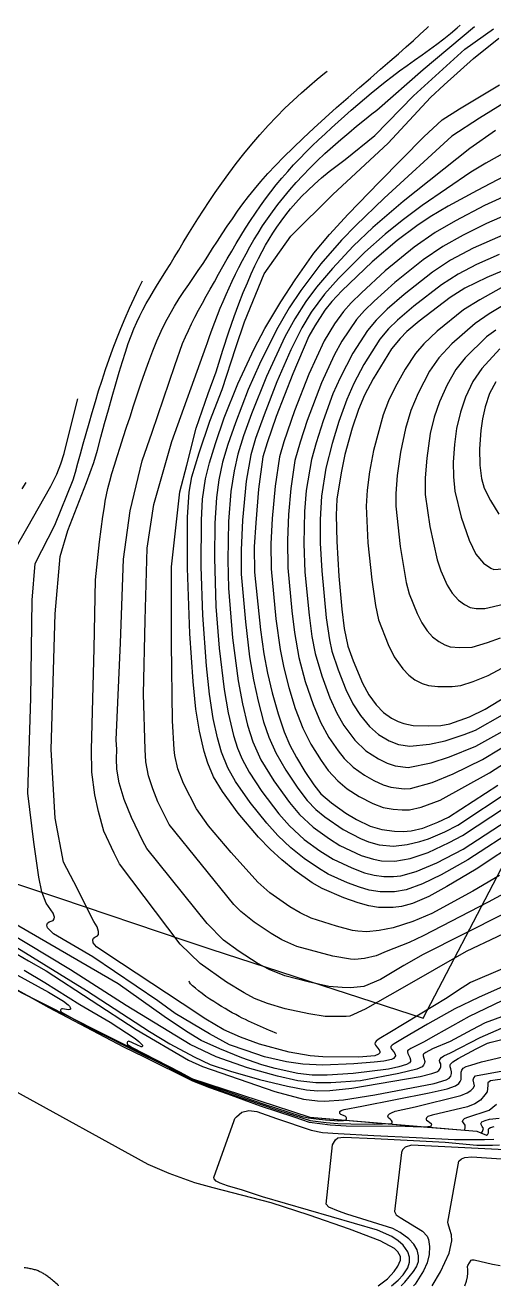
# Model space of a CAD drawing. Header units: metres. Extents: x 241192 to 243928, y 277833 to 281309.
# Drawn here: x 243539.2 to 243604.8, y 280873.4 to 281049.7 of the extents above; entities that cross this region are included whole.
import ezdxf

# ---------------------------------------------------------------- set-up
doc = ezdxf.new("R2010")
doc.units = ezdxf.units.M
for name, color, linetype in [('TERRAIN_BOUNDARY', 6, 'Continuous'), ('TERRAIN_CONTOUR_1M', 3, 'Continuous'), ('TERRAIN_CONTOUR_5M_SUPPLEMENT', 4, 'Continuous')]:
    doc.layers.add(name, color=color, linetype=linetype)

msp = doc.modelspace()

# ---------------------------------------------------------------- linework, layer by layer
at = {"layer": 'TERRAIN_BOUNDARY'}
msp.add_polyline3d([(243523.24, 280934.48, 0), (243544, 280927.58, 0), (243561.37, 280921.7, 0), (243565.16, 280920.47, 0), (243580.64, 280915.43, 0), (243594.87, 280910.8, 0), (243616.61, 280952.38, 0), (243622.29, 280956.89, 0), (243627.68, 280961.34, 0), (243630.57, 280965.67, 0), (243646.75, 280981.35, 0), (243658.31, 280994.64, 0), (243669.7, 281003.24, 0), (243676.15, 281009.38, 0), (243681.74, 281014.7, 0), (243687.27, 281016.83, 0), (243716.77, 281030.58, 0), (243728.57, 281035.67, 0), (243821.35, 281039.45, 0)], dxfattribs=at)
at = {"layer": 'TERRAIN_CONTOUR_1M'}
for points in [[(243606.16, 280925.38, 47), (243594.86, 280919.73, 47), (243592.17, 280918.19, 47), (243588.89, 280916.22, 47), (243586.56, 280915.24, 47), (243584.68, 280915.04, 47), (243583.55, 280915.12, 47), (243581.69, 280915.26, 47), (243578.77, 280915.88, 47), (243575.53, 280916.71, 47), (243573.31, 280917.6, 47), (243571.65, 280918.51, 47), (243569.14, 280920.15, 47), (243566.93, 280921.74, 47), (243564.65, 280924.06, 47), (243556.21, 280934.55, 47), (243555.62, 280935.59, 47), (243554.05, 280938.86, 47), (243553.05, 280941.4, 47), (243552.33, 280943.71, 47), (243551.99, 280945.65, 47), (243551.97, 280947.09, 47), (243551.99, 280948.37, 47), (243551.93, 280949.76, 47), (243552.51, 280963.32, 47), (243552.95, 280975, 47), (243553.86, 280981.79, 47), (243555.55, 280988.77, 47), (243556.93, 280992.77, 47), (243560.1, 281002.1, 47), (243561.21, 281005.21, 47), (243561.59, 281006.12, 47), (243562.01, 281007.03, 47), (243562.46, 281007.96, 47), (243562.94, 281008.89, 47), (243563.44, 281009.85, 47), (243563.97, 281010.81, 47), (243564.52, 281011.8, 47), (243565.08, 281012.81, 47), (243565.66, 281013.84, 47), (243566.24, 281014.89, 47), (243566.84, 281015.96, 47), (243567.45, 281017.03, 47), (243568.08, 281018.11, 47), (243568.71, 281019.19, 47), (243569.36, 281020.26, 47), (243570.02, 281021.33, 47), (243570.7, 281022.38, 47), (243571.39, 281023.41, 47), (243572.1, 281024.43, 47), (243572.82, 281025.43, 47), (243573.56, 281026.41, 47), (243574.32, 281027.38, 47), (243575.11, 281028.33, 47), (243575.91, 281029.26, 47), (243576.74, 281030.18, 47), (243577.59, 281031.07, 47), (243578.46, 281031.96, 47), (243579.34, 281032.82, 47), (243580.24, 281033.68, 47), (243581.14, 281034.53, 47), (243582.05, 281035.36, 47), (243582.96, 281036.19, 47), (243583.87, 281037.01, 47), (243584.79, 281037.82, 47), (243585.71, 281038.63, 47), (243586.65, 281039.43, 47), (243587.59, 281040.22, 47), (243588.55, 281041.01, 47), (243589.53, 281041.79, 47), (243590.54, 281042.56, 47), (243591.57, 281043.32, 47), (243592.61, 281044.08, 47), (243593.67, 281044.83, 47), (243594.72, 281045.58, 47), (243595.76, 281046.33, 47), (243596.78, 281047.08, 47), (243597.76, 281047.83, 47), (243598.71, 281048.58, 47), (243599.62, 281049.34, 47), (243600.05, 281049.72, 47)], [(243609.58, 280924.25, 46), (243600.89, 280920.15, 46), (243591.91, 280915.01, 46), (243586.77, 280912.06, 46), (243584.61, 280911.09, 46), (243584.08, 280911.03, 46), (243583.24, 280911.02, 46), (243581.16, 280911.06, 46), (243578.86, 280911.41, 46), (243575.57, 280912.11, 46), (243573.09, 280912.85, 46), (243571.25, 280913.58, 46), (243569.81, 280914.34, 46), (243567.37, 280915.85, 46), (243563.68, 280918.44, 46), (243560.86, 280921.14, 46), (243552.37, 280932.39, 46), (243551.62, 280933.9, 46), (243550.2, 280936.99, 46), (243549.44, 280939.73, 46), (243548.91, 280942.05, 46), (243548.49, 280945.2, 46), (243548.46, 280948.37, 46), (243548.81, 280962.52, 46), (243549.03, 280972.12, 46), (243549.56, 280977.46, 46), (243550.06, 280980.99, 46), (243550.27, 280982.36, 46), (243550.39, 280983.15, 46), (243550.55, 280984, 46), (243550.76, 280984.92, 46), (243551.01, 280985.92, 46), (243551.32, 280987, 46), (243551.66, 280988.16, 46), (243552.05, 280989.39, 46), (243552.46, 280990.69, 46), (243552.91, 280992.05, 46), (243553.37, 280993.47, 46), (243553.85, 280994.94, 46), (243554.35, 280996.46, 46), (243554.86, 280998.01, 46), (243555.38, 280999.57, 46), (243555.91, 281001.13, 46), (243556.46, 281002.66, 46), (243557.03, 281004.15, 46), (243557.61, 281005.57, 46), (243558.2, 281006.92, 46), (243558.82, 281008.17, 46), (243559.45, 281009.33, 46), (243560.09, 281010.43, 46), (243560.74, 281011.47, 46), (243561.4, 281012.47, 46), (243562.07, 281013.45, 46), (243562.74, 281014.42, 46), (243563.4, 281015.4, 46), (243564.07, 281016.4, 46), (243564.74, 281017.42, 46), (243565.4, 281018.46, 46), (243566.08, 281019.5, 46), (243566.76, 281020.55, 46), (243567.46, 281021.6, 46), (243568.17, 281022.64, 46), (243568.9, 281023.68, 46), (243569.65, 281024.72, 46), (243570.44, 281025.75, 46), (243571.27, 281026.79, 46), (243572.17, 281027.86, 46), (243573.14, 281028.96, 46), (243574.21, 281030.1, 46), (243575.37, 281031.31, 46), (243576.66, 281032.58, 46), (243578.07, 281033.92, 46), (243579.58, 281035.32, 46), (243581.15, 281036.75, 46), (243582.76, 281038.19, 46), (243584.37, 281039.62, 46), (243585.96, 281041, 46), (243587.48, 281042.32, 46), (243588.9, 281043.56, 46), (243590.21, 281044.69, 46), (243591.4, 281045.73, 46), (243592.5, 281046.69, 46), (243593.52, 281047.6, 46), (243594.47, 281048.46, 46), (243595.38, 281049.3, 46), (243595.61, 281049.52, 46)], [(243607.86, 280929.14, 48), (243603.96, 280927.02, 48), (243594.89, 280922.34, 48), (243592.91, 280921.38, 48), (243589.71, 280920.15, 48), (243588.28, 280919.54, 48), (243586.68, 280919.17, 48), (243585.32, 280919.03, 48), (243584.7, 280919.06, 48), (243582.21, 280919.46, 48), (243577.2, 280920.83, 48), (243575.09, 280921.76, 48), (243573.58, 280922.67, 48), (243571.24, 280924.25, 48), (243569.37, 280925.72, 48), (243568.37, 280926.7, 48), (243559.34, 280937.9, 48), (243557.75, 280941.08, 48), (243557.03, 280942.9, 48), (243556.44, 280944.71, 48), (243556.05, 280946.69, 48), (243555.98, 280948.37, 48), (243555.73, 280956.15, 48), (243555.96, 280966.47, 48), (243556.27, 280976.55, 48), (243557.19, 280982.69, 48), (243559.69, 280991.5, 48), (243564.52, 281004.84, 48), (243564.63, 281005.18, 48), (243564.97, 281006.19, 48), (243565.33, 281007.18, 48), (243565.7, 281008.16, 48), (243566.08, 281009.14, 48), (243566.47, 281010.11, 48), (243566.88, 281011.07, 48), (243567.29, 281012.03, 48), (243567.72, 281012.98, 48), (243568.16, 281013.93, 48), (243568.61, 281014.89, 48), (243569.08, 281015.84, 48), (243569.57, 281016.79, 48), (243570.08, 281017.74, 48), (243570.61, 281018.7, 48), (243571.17, 281019.67, 48), (243571.77, 281020.64, 48), (243572.4, 281021.63, 48), (243573.08, 281022.62, 48), (243573.79, 281023.62, 48), (243574.55, 281024.63, 48), (243575.36, 281025.65, 48), (243576.2, 281026.67, 48), (243577.1, 281027.69, 48), (243578.04, 281028.71, 48), (243579.02, 281029.73, 48), (243580.06, 281030.75, 48), (243581.13, 281031.76, 48), (243582.23, 281032.75, 48), (243583.34, 281033.73, 48), (243584.46, 281034.67, 48), (243585.56, 281035.59, 48), (243586.65, 281036.46, 48), (243587.71, 281037.3, 48), (243588.4, 281037.83, 48), (243594.89, 281043.53, 48), (243602.03, 281049.52, 48)], [(243605.57, 280930.78, 49), (243601.8, 280928.59, 49), (243596.07, 280925.47, 49), (243593.44, 280924.32, 49), (243590.66, 280923.46, 49), (243588.73, 280923.06, 49), (243587.01, 280922.89, 49), (243585.73, 280922.96, 49), (243585, 280923.07, 49), (243582.74, 280923.66, 49), (243579.2, 280924.81, 49), (243577.67, 280925.52, 49), (243576.19, 280926.4, 49), (243573.43, 280928.34, 49), (243571.72, 280929.84, 49), (243568, 280933.97, 49), (243564.85, 280937.73, 49), (243563.14, 280940.07, 49), (243561.31, 280943.64, 49), (243560.55, 280945.7, 49), (243560.12, 280947.54, 49), (243560.02, 280948.37, 49), (243559.8, 280952.39, 49), (243559.65, 280963.22, 49), (243559.65, 280973.96, 49), (243560.8, 280984.43, 49), (243561.79, 280988.18, 49), (243563.12, 280993.36, 49), (243564.79, 280998.21, 49), (243565.9, 281001.21, 49), (243566.84, 281004.28, 49), (243567.67, 281006.83, 49), (243568.42, 281008.96, 49), (243569.09, 281010.76, 49), (243569.7, 281012.31, 49), (243570.28, 281013.69, 49), (243570.81, 281014.94, 49), (243571.33, 281016.06, 49), (243571.83, 281017.09, 49), (243572.32, 281018.04, 49), (243572.82, 281018.93, 49), (243573.33, 281019.79, 49), (243573.85, 281020.63, 49), (243574.41, 281021.47, 49), (243575.01, 281022.32, 49), (243575.64, 281023.17, 49), (243576.32, 281024.02, 49), (243577.06, 281024.88, 49), (243577.86, 281025.74, 49), (243578.72, 281026.61, 49), (243579.65, 281027.48, 49), (243580.66, 281028.36, 49), (243581.73, 281029.23, 49), (243582.84, 281030.09, 49), (243583.97, 281030.94, 49), (243588.13, 281034.31, 49), (243593.51, 281039.83, 49), (243600.72, 281046.36, 49), (243604.7, 281049.19, 49)], [(243614.58, 280921.37, 44), (243601.51, 280915.78, 44), (243599.66, 280914.64, 44), (243598.24, 280913.66, 44), (243590.19, 280908.8, 44), (243588.94, 280908.05, 44), (243588.55, 280907.81, 44), (243588.28, 280907.6, 44), (243588.16, 280907.39, 44), (243588.13, 280907.22, 44), (243588.22, 280907.01, 44), (243588.46, 280906.68, 44), (243588.73, 280906.38, 44), (243588.79, 280906.14, 44), (243588.79, 280905.96, 44), (243588.61, 280905.75, 44), (243588.13, 280905.54, 44), (243585.86, 280905.34, 44), (243580.82, 280905.39, 44), (243579.05, 280905.54, 44), (243576.12, 280906.07, 44), (243571.99, 280907.17, 44), (243569.3, 280908.13, 44), (243566.98, 280909.16, 44), (243564.45, 280910.66, 44), (243561.16, 280912.85, 44), (243550.47, 280919.91, 44), (243549.17, 280920.8, 44), (243548.69, 280921.35, 44), (243548.65, 280921.76, 44), (243548.73, 280921.98, 44), (243548.91, 280922.13, 44), (243549.28, 280922.31, 44), (243549.43, 280922.53, 44), (243549.43, 280922.94, 44), (243549.25, 280923.57, 44), (243548.8, 280924.34, 44), (243545.98, 280929.89, 44), (243544.52, 280932.65, 44), (243543.37, 280938.79, 44), (243542.83, 280948.37, 44), (243543.37, 280967.39, 44), (243544.06, 280975.41, 44), (243545.14, 280979.02, 44), (243547.75, 280985.76, 44), (243548.8, 280988.56, 44), (243549.28, 280990.27, 44), (243549.78, 280992.1, 44), (243550.3, 280993.99, 44), (243550.82, 280995.9, 44), (243551.34, 280997.77, 44), (243551.85, 280999.55, 44), (243552.33, 281001.2, 44), (243552.78, 281002.68, 44), (243553.21, 281004, 44), (243553.61, 281005.19, 44), (243554.01, 281006.26, 44), (243554.4, 281007.24, 44), (243554.8, 281008.16, 44), (243555.21, 281009.04, 44), (243555.65, 281009.9, 44), (243556.12, 281010.77, 44), (243556.62, 281011.64, 44), (243557.15, 281012.53, 44), (243557.69, 281013.43, 44), (243558.26, 281014.35, 44), (243558.85, 281015.29, 44), (243559.45, 281016.25, 44), (243560.05, 281017.24, 44), (243560.67, 281018.25, 44), (243561.3, 281019.3, 44), (243561.95, 281020.38, 44), (243562.63, 281021.49, 44), (243563.35, 281022.64, 44), (243564.11, 281023.83, 44), (243564.91, 281025.06, 44), (243565.78, 281026.33, 44), (243566.7, 281027.64, 44), (243567.68, 281028.99, 44), (243568.71, 281030.35, 44), (243569.78, 281031.71, 44), (243570.89, 281033.06, 44), (243572.02, 281034.39, 44), (243573.17, 281035.68, 44), (243574.34, 281036.92, 44), (243575.51, 281038.09, 44), (243576.68, 281039.2, 44), (243577.83, 281040.25, 44), (243578.96, 281041.23, 44), (243580.04, 281042.15, 44), (243581.08, 281043.01, 44), (243581.44, 281043.31, 44)], [(243608.15, 280937.53, 51), (243601.13, 280932.95, 51), (243597.38, 280930.85, 51), (243594.78, 280929.58, 51), (243592.49, 280928.76, 51), (243590.86, 280928.49, 51), (243588.83, 280928.5, 51), (243587.33, 280928.73, 51), (243585.94, 280929.14, 51), (243584.27, 280929.76, 51), (243581.59, 280930.95, 51), (243580.21, 280931.77, 51), (243578.24, 280933.13, 51), (243576.37, 280934.64, 51), (243574.55, 280936.36, 51), (243572.98, 280938.11, 51), (243570.65, 280941, 51), (243568.61, 280943.93, 51), (243567.55, 280945.85, 51), (243566.67, 280948, 51), (243566.09, 280950.03, 51), (243565.49, 280952.73, 51), (243564.98, 280956.14, 51), (243564.55, 280960.1, 51), (243564.02, 280967.19, 51), (243563.79, 280973.98, 51), (243563.83, 280980.48, 51), (243564.01, 280983.42, 51), (243564.4, 280986.25, 51), (243564.95, 280988.5, 51), (243565.79, 280991.19, 51), (243567.04, 280994.81, 51), (243568.92, 280999.54, 51), (243571.21, 281004.43, 51), (243572.72, 281007.27, 51), (243574.93, 281011.03, 51), (243576.94, 281014.11, 51), (243579.56, 281017.82, 51), (243581.76, 281020.46, 51), (243584.38, 281023.29, 51), (243588.76, 281027.79, 51), (243594.98, 281034.12, 51), (243597.52, 281036.48, 51), (243599.94, 281038, 51), (243605.56, 281041.38, 51)], [(243609.49, 281040.87, 52), (243602.74, 281036.73, 52), (243598.9, 281034.19, 52), (243589.43, 281025.5, 52), (243585.43, 281021.71, 52), (243583.42, 281019.63, 52), (243580.55, 281016.34, 52), (243577.73, 281012.59, 52), (243576.13, 281010.19, 52), (243574.33, 281007.11, 52), (243571.95, 281002.29, 52), (243570.38, 280998.75, 52), (243568.59, 280994.1, 52), (243567.54, 280991.04, 52), (243566.81, 280988.58, 52), (243566.29, 280986.14, 52), (243565.96, 280983.65, 52), (243565.74, 280980.07, 52), (243565.66, 280975.19, 52), (243565.86, 280968.41, 52), (243566.34, 280962.58, 52), (243567.02, 280956.8, 52), (243567.58, 280953.54, 52), (243568.34, 280950.37, 52), (243568.91, 280948.56, 52), (243569.55, 280947.03, 52), (243570.52, 280945.2, 52), (243572.31, 280942.51, 52), (243574.69, 280939.4, 52), (243576.16, 280937.72, 52), (243578.24, 280935.82, 52), (243580.39, 280934.23, 52), (243582.27, 280933.03, 52), (243584.88, 280931.83, 52), (243586.67, 280931.16, 52), (243588, 280930.79, 52), (243589.36, 280930.64, 52), (243590.72, 280930.63, 52), (243591.76, 280930.74, 52), (243593.89, 280931.34, 52), (243596.77, 280932.56, 52), (243600.45, 280934.47, 52), (243606.62, 280938.46, 52)], [(243604.97, 281035.01, 53), (243601.4, 281032.45, 53), (243592.05, 281025.06, 53), (243587.82, 281021.42, 53), (243585.07, 281018.81, 53), (243582.18, 281015.7, 53), (243579.96, 281013.07, 53), (243578.45, 281011.05, 53), (243576.91, 281008.66, 53), (243575.5, 281006.14, 53), (243572.94, 281000.56, 53), (243570.85, 280995.35, 53), (243569.74, 280992.26, 53), (243568.94, 280989.69, 53), (243568.42, 280987.4, 53), (243567.97, 280984.49, 53), (243567.65, 280980.27, 53), (243567.52, 280974.89, 53), (243567.62, 280970.94, 53), (243568.21, 280964.01, 53), (243568.98, 280958.02, 53), (243569.58, 280954.79, 53), (243570.31, 280951.8, 53), (243571.05, 280949.45, 53), (243572.17, 280946.94, 53), (243573.97, 280944.01, 53), (243576.17, 280940.97, 53), (243577.57, 280939.29, 53), (243579.48, 280937.54, 53), (243581.75, 280935.89, 53), (243583.22, 280934.97, 53), (243586.21, 280933.58, 53), (243587.92, 280933.04, 53), (243589.03, 280932.84, 53), (243590.91, 280932.76, 53), (243593.03, 280933.15, 53), (243595.55, 280934, 53), (243598.51, 280935.36, 53), (243600.39, 280936.34, 53), (243610.36, 280942.92, 53)], [(243609.24, 281033.55, 54), (243603.64, 281030.42, 54), (243601.54, 281029.14, 54), (243594.72, 281024.49, 54), (243591.92, 281022.42, 54), (243589.53, 281020.48, 54), (243586.72, 281017.98, 54), (243583.03, 281014.27, 54), (243581.08, 281012.09, 54), (243579.21, 281009.56, 54), (243577.87, 281007.38, 54), (243576.36, 281004.32, 54), (243574.41, 280999.82, 54), (243572.61, 280995.23, 54), (243571.43, 280991.91, 54), (243570.74, 280989.62, 54), (243570.08, 280985.91, 54), (243569.57, 280980.48, 54), (243569.4, 280976.27, 54), (243569.41, 280972.9, 54), (243569.99, 280966.25, 54), (243570.58, 280961.35, 54), (243571.12, 280958.12, 54), (243571.76, 280955.17, 54), (243572.54, 280952.27, 54), (243573.27, 280950.1, 54), (243574.24, 280947.92, 54), (243575.63, 280945.52, 54), (243577.34, 280942.99, 54), (243578.65, 280941.25, 54), (243579.87, 280940, 54), (243581.1, 280938.95, 54), (243583.68, 280937.2, 54), (243586.11, 280935.95, 54), (243587.23, 280935.49, 54), (243588.69, 280935.07, 54), (243590.73, 280934.88, 54), (243592.61, 280935.08, 54), (243594.4, 280935.51, 54), (243595.6, 280935.88, 54), (243597.91, 280936.89, 54), (243599.7, 280937.83, 54), (243607.06, 280942.64, 54)], [(243611.26, 281028.06, 56), (243603.46, 281024.48, 56), (243599.41, 281022.35, 56), (243596.54, 281020.7, 56), (243593.6, 281018.65, 56), (243589.55, 281015.36, 56), (243586.23, 281012.3, 56), (243584.81, 281010.9, 56), (243583.7, 281009.66, 56), (243582.47, 281007.93, 56), (243581.03, 281005.58, 56), (243578.89, 281000.9, 56), (243576.88, 280995.75, 56), (243575.38, 280991.44, 56), (243574.78, 280989.35, 56), (243574.14, 280985.21, 56), (243573.75, 280980.73, 56), (243573.57, 280977.16, 56), (243573.61, 280973.65, 56), (243574.27, 280966.65, 56), (243574.87, 280962.36, 56), (243575.36, 280959.83, 56), (243576.07, 280957.07, 56), (243576.98, 280954.15, 56), (243578.03, 280951.4, 56), (243579.16, 280949.14, 56), (243580.58, 280946.86, 56), (243581.57, 280945.46, 56), (243582.93, 280943.99, 56), (243584.24, 280942.91, 56), (243585.91, 280941.82, 56), (243587.81, 280940.82, 56), (243589.27, 280940.29, 56), (243590.65, 280940.04, 56), (243591.93, 280939.93, 56), (243592.97, 280939.97, 56), (243594.61, 280940.33, 56), (243597.27, 280941.31, 56), (243604.13, 280945.11, 56), (243611.52, 280949.88, 56)], [(243608.46, 281024.04, 57), (243603.71, 281022, 57), (243600.48, 281020.36, 57), (243597.61, 281018.77, 57), (243594.88, 281016.9, 57), (243590.89, 281013.71, 57), (243588.01, 281011.11, 57), (243586.68, 281009.82, 57), (243585.54, 281008.53, 57), (243583.51, 281005.52, 57), (243582.41, 281003.56, 57), (243580.63, 280999.68, 57), (243578.65, 280994.42, 57), (243577.65, 280991.39, 57), (243576.93, 280988.81, 57), (243576.33, 280984.91, 57), (243576.02, 280981.26, 57), (243575.89, 280977.67, 57), (243575.95, 280973.81, 57), (243576.5, 280967.79, 57), (243576.85, 280964.77, 57), (243577.47, 280961.24, 57), (243578.37, 280957.89, 57), (243579.46, 280954.7, 57), (243580.49, 280952.23, 57), (243581.69, 280950.08, 57), (243582.98, 280948.22, 57), (243583.83, 280947.14, 57), (243585.08, 280945.94, 57), (243586.66, 280944.82, 57), (243587.96, 280944.06, 57), (243589.25, 280943.47, 57), (243590.34, 280943.14, 57), (243592.2, 280942.91, 57), (243593.09, 280942.92, 57), (243596.14, 280943.76, 57), (243599.09, 280945, 57), (243603.18, 280946.98, 57), (243608.14, 280950, 57)], [(243606.03, 281020.36, 58), (243601.88, 281018.53, 58), (243598.68, 281016.84, 58), (243596.16, 281015.15, 58), (243592.23, 281012.06, 58), (243589.85, 281009.97, 58), (243588.27, 281008.44, 58), (243587.07, 281007.03, 58), (243585.02, 281003.83, 58), (243583.25, 281000.4, 58), (243582.24, 280998.15, 58), (243580.87, 280994.37, 58), (243579.89, 280991.28, 58), (243579.25, 280988.94, 58), (243578.52, 280984.61, 58), (243578.28, 280981.71, 58), (243578.18, 280977.23, 58), (243578.33, 280973.21, 58), (243578.91, 280967.17, 58), (243579.3, 280964.18, 58), (243579.76, 280961.81, 58), (243580.67, 280958.72, 58), (243581.81, 280955.63, 58), (243582.77, 280953.49, 58), (243583.79, 280951.77, 58), (243585.33, 280949.68, 58), (243586.86, 280948.22, 58), (243588.62, 280947.07, 58), (243589.84, 280946.47, 58), (243590.95, 280946.1, 58), (243592.78, 280945.87, 58), (243595.99, 280946.51, 58), (243598.54, 280947.35, 58), (243602.22, 280948.84, 58), (243606.01, 280950.97, 58)], [(243605.5, 281017.65, 59), (243602.33, 281016.22, 59), (243599.76, 281014.91, 59), (243597.44, 281013.4, 59), (243593.57, 281010.41, 59), (243591.29, 281008.46, 59), (243590.04, 281007.26, 59), (243588.82, 281005.8, 59), (243586.58, 281002.24, 59), (243585.18, 280999.58, 59), (243584.17, 280997.36, 59), (243583.06, 280994.29, 59), (243582.12, 280991.22, 59), (243581.25, 280987.73, 59), (243580.64, 280983.83, 59), (243580.48, 280980.57, 59), (243580.48, 280977.27, 59), (243580.67, 280973.39, 59), (243581.29, 280966.8, 59), (243581.77, 280963.72, 59), (243582.1, 280962.15, 59), (243582.97, 280959.54, 59), (243584.05, 280956.8, 59), (243585.04, 280954.76, 59), (243586.09, 280953.14, 59), (243587.35, 280951.6, 59), (243588.64, 280950.5, 59), (243590.12, 280949.62, 59), (243591.44, 280949.08, 59), (243593.02, 280948.84, 59), (243595.75, 280949.16, 59), (243597.93, 280949.61, 59), (243600.61, 280950.47, 59), (243602.17, 280951.08, 59), (243605.97, 280953.24, 59)], [(243612.36, 280918.03, 43), (243602.59, 280913.69, 43), (243599.29, 280912.12, 43), (243595.47, 280909.98, 43), (243592.21, 280908.05, 43), (243590.83, 280907.23, 43), (243590.54, 280907.05, 43), (243590.35, 280906.83, 43), (243590.35, 280906.68, 43), (243590.43, 280906.46, 43), (243590.76, 280906.08, 43), (243590.94, 280905.75, 43), (243590.98, 280905.53, 43), (243590.91, 280905.38, 43), (243590.72, 280905.18, 43), (243590.42, 280905.02, 43), (243589.38, 280904.79, 43), (243588, 280904.63, 43), (243585.17, 280904.41, 43), (243580.83, 280904.25, 43), (243578.02, 280904.38, 43), (243575.75, 280904.69, 43), (243572.69, 280905.41, 43), (243570.08, 280906.28, 43), (243567.75, 280907.09, 43), (243564.97, 280908.6, 43), (243560.18, 280911.45, 43), (243557.73, 280913.23, 43), (243548.63, 280919.37, 43), (243543.15, 280922.6, 43), (243542.31, 280923.45, 43), (243542.21, 280923.8, 43), (243542.31, 280924.1, 43), (243542.55, 280924.3, 43), (243543.1, 280924.49, 43), (243543.25, 280924.69, 43), (243543.3, 280924.94, 43), (243543.1, 280925.49, 43), (243542.11, 280926.89, 43), (243541.53, 280928.47, 43), (243541.11, 280930.54, 43), (243540.38, 280935.43, 43), (243539.54, 280942.3, 43), (243539.96, 280955.56, 43), (243540.16, 280969.28, 43), (243540.58, 280974.39, 43), (243543.35, 280979.77, 43), (243545.91, 280986.12, 43), (243546.21, 280987.17, 43), (243546.56, 280988.43, 43), (243546.93, 280989.76, 43), (243547.31, 280991.15, 43), (243547.71, 280992.59, 43), (243548.13, 280994.06, 43), (243548.55, 280995.56, 43), (243549, 280997.06, 43), (243549.46, 280998.57, 43), (243549.93, 281000.06, 43), (243550.42, 281001.53, 43), (243550.92, 281002.99, 43), (243551.45, 281004.44, 43), (243551.99, 281005.88, 43), (243552.56, 281007.3, 43), (243553.15, 281008.72, 43), (243553.77, 281010.12, 43), (243554.41, 281011.52, 43), (243555.07, 281012.91, 43), (243555.59, 281013.95, 43)], [(243605.8, 281012.96, 61), (243602.79, 281011.31, 61), (243600.52, 281009.88, 61), (243596.85, 281006.9, 61), (243594.95, 281005.15, 61), (243593.78, 281003.81, 61), (243592.36, 281001.59, 61), (243590.96, 280999.07, 61), (243590.03, 280997.17, 61), (243589.26, 280995.19, 61), (243587.94, 280990.22, 61), (243587.38, 280987.22, 61), (243587.04, 280984.68, 61), (243586.89, 280982.45, 61), (243587.15, 280977.31, 61), (243587.67, 280972.15, 61), (243588.18, 280968.56, 61), (243588.64, 280966.55, 61), (243589.98, 280963.1, 61), (243590.83, 280961.36, 61), (243592.01, 280959.69, 61), (243592.87, 280958.79, 61), (243593.72, 280958.16, 61), (243594.75, 280957.63, 61), (243595.63, 280957.35, 61), (243596.9, 280957.2, 61), (243598.91, 280957.2, 61), (243600.14, 280957.35, 61), (243601.87, 280957.9, 61), (243603.96, 280958.73, 61), (243606.6, 280960.16, 61)], [(243607.49, 281011.38, 62), (243604.09, 281009.32, 62), (243602.13, 281007.99, 62), (243598.89, 281005.13, 62), (243597.04, 281003.2, 62), (243595.76, 281001.31, 62), (243594.17, 280998.26, 62), (243593.13, 280995.83, 62), (243592.38, 280993.31, 62), (243591.72, 280989.99, 62), (243591.24, 280986.73, 62), (243591.06, 280984.21, 62), (243591.06, 280982.42, 62), (243591.64, 280976.78, 62), (243592.5, 280971.75, 62), (243592.9, 280970.17, 62), (243594.02, 280967.42, 62), (243594.67, 280966.11, 62), (243595.45, 280965.01, 62), (243596.19, 280964.16, 62), (243597.05, 280963.49, 62), (243597.88, 280963.05, 62), (243598.63, 280962.77, 62), (243599.98, 280962.64, 62), (243601.71, 280962.71, 62), (243603.88, 280963.35, 62), (243605.67, 280964, 62)], [(243605.05, 281007.07, 63), (243603.75, 281006.1, 63), (243600.76, 281003.18, 63), (243599.42, 281001.54, 63), (243598.21, 280999.41, 63), (243597.17, 280997.04, 63), (243596.39, 280994.87, 63), (243595.85, 280992.58, 63), (243595.38, 280989.15, 63), (243595.16, 280986.4, 63), (243595.16, 280984.08, 63), (243595.78, 280979.61, 63), (243596.82, 280974.94, 63), (243597.32, 280973.39, 63), (243598.22, 280971.4, 63), (243598.94, 280970.27, 63), (243599.8, 280969.27, 63), (243600.64, 280968.67, 63), (243601.43, 280968.26, 63), (243602.28, 280968.11, 63), (243603.5, 280968.12, 63), (243606.09, 280968.73, 63)], [(243605.62, 281004.44, 64), (243603.1, 281001.69, 64), (243601.8, 280999.87, 64), (243600.79, 280997.68, 64), (243600.08, 280995.6, 64), (243599.53, 280993.28, 64), (243599.24, 280991.06, 64), (243599.09, 280988.61, 64), (243599.12, 280986.54, 64), (243599.28, 280984.54, 64), (243600.19, 280980.89, 64), (243601.3, 280977.67, 64), (243602.26, 280975.74, 64), (243603.3, 280974.48, 64), (243604.32, 280973.77, 64), (243604.74, 280973.58, 64), (243607.16, 280973.74, 64)], [(243536.34, 280973.94, 42), (243539.41, 280979.31, 42), (243542.78, 280985.22, 42), (243543.6, 280986.93, 42), (243544.16, 280988.35, 42), (243544.65, 280989.8, 42), (243545.02, 280991.33, 42), (243546.55, 280997.47, 42)], [(243538.76, 280984.86, 41), (243539.32, 280985.74, 41)], [(243526.92, 280926.28, 39), (243539.66, 280918.85, 39), (243542.1, 280917.41, 39), (243554.7, 280909.23, 39), (243562.03, 280904.93, 39), (243563.98, 280904.05, 39), (243574.1, 280900.53, 39), (243578.11, 280899.47, 39), (243580.1, 280899.24, 39), (243581.06, 280899.2, 39), (243583.7, 280899.37, 39), (243588.1, 280900.08, 39), (243596.39, 280901.65, 39), (243598.1, 280902.18, 39), (243598.5, 280902.41, 39), (243598.74, 280902.69, 39), (243598.8, 280902.88, 39), (243598.84, 280903.07, 39), (243598.84, 280903.28, 39), (243598.74, 280903.72, 39), (243598.65, 280904, 39), (243598.65, 280904.21, 39), (243598.69, 280904.38, 39), (243598.82, 280904.5, 39), (243599.03, 280904.69, 39), (243599.77, 280905.18, 39), (243602.29, 280906.51, 39), (243603.85, 280907.29, 39), (243604.4, 280907.46, 39), (243605.88, 280907.82, 39)], [(243610.92, 280912.86, 41), (243603.56, 280910.15, 41), (243601.69, 280909.17, 41), (243598.64, 280907.54, 41), (243596.19, 280906.5, 41), (243595.26, 280906.02, 41), (243594.97, 280905.84, 41), (243594.89, 280905.73, 41), (243594.86, 280905.54, 41), (243594.97, 280905.21, 41), (243595.08, 280904.76, 41), (243595.04, 280904.5, 41), (243594.93, 280904.21, 41), (243594.71, 280903.99, 41), (243594, 280903.65, 41), (243591.48, 280903.06, 41), (243586.11, 280902.06, 41), (243581.96, 280901.76, 41), (243579.83, 280901.76, 41), (243577.31, 280902.06, 41), (243574.49, 280902.69, 41), (243570.3, 280903.84, 41), (243565.92, 280905.4, 41), (243562.25, 280907.1, 41), (243553.31, 280912.58, 41), (243545.53, 280917.55, 41), (243533.5, 280924.81, 41)], [(243605.86, 280913.25, 42), (243601.29, 280911.03, 42), (243596.65, 280908.41, 42), (243594.91, 280907.46, 42), (243593.16, 280906.56, 42), (243592.87, 280906.37, 42), (243592.7, 280906.22, 42), (243592.67, 280906.12, 42), (243592.72, 280905.85, 42), (243593.01, 280905.32, 42), (243593.11, 280904.96, 42), (243593.09, 280904.74, 42), (243592.97, 280904.54, 42), (243592.55, 280904.32, 42), (243591.48, 280903.98, 42), (243590, 280903.69, 42), (243585.08, 280903.08, 42), (243581.43, 280902.81, 42), (243579.33, 280902.84, 42), (243577.32, 280903.06, 42), (243574.15, 280903.76, 42), (243572.3, 280904.27, 42), (243569.48, 280905.28, 42), (243566.4, 280906.53, 42), (243563.82, 280907.69, 42), (243561.74, 280908.92, 42), (243558.62, 280911.03, 42), (243552.18, 280915.63, 42), (243536.83, 280924.51, 42)], [(243525.7, 280920.94, 33), (243562.33, 280902.43, 33), (243562.33, 280902.43, 33), (243578.99, 280896.97, 33), (243602.4, 280894.99, 33), (243602.94, 280894.78, 33), (243603.74, 280894.46, 33), (243603.89, 280894.52, 33), (243603.94, 280894.59, 33), (243604.03, 280894.75, 33), (243604.01, 280894.92, 33), (243603.99, 280895.19, 33), (243604.01, 280895.28, 33), (243604.08, 280895.38, 33), (243604.29, 280895.5, 33), (243604.82, 280895.63, 33)], [(243536.66, 280917.62, 37), (243542.46, 280914.44, 37), (243544.54, 280913.2, 37), (243545.18, 280912.68, 37), (243545.37, 280912.48, 37), (243545.46, 280912.31, 37), (243545.5, 280912.16, 37), (243545.5, 280912.06, 37), (243545.43, 280912, 37), (243545.26, 280911.95, 37), (243544.4, 280912.1, 37), (243544.29, 280912.1, 37), (243544.22, 280912.05, 37), (243544.19, 280912.02, 37), (243544.14, 280911.94, 37), (243544.14, 280911.86, 37), (243544.17, 280911.76, 37), (243544.28, 280911.65, 37), (243548.47, 280909.32, 37), (243555.11, 280905.98, 37), (243557.86, 280904.61, 37), (243562.65, 280902.16, 37), (243563.69, 280901.71, 37), (243567.68, 280900.29, 37), (243574.65, 280897.87, 37), (243579.05, 280896.5, 37), (243581.3, 280896.2, 37), (243582.95, 280896.06, 37), (243584.77, 280896.01, 37), (243588.03, 280895.97, 37), (243590.38, 280896.08, 37), (243590.5, 280896.11, 37), (243590.55, 280896.22, 37), (243590.54, 280896.34, 37), (243590.45, 280896.5, 37), (243590.24, 280896.66, 37), (243590.01, 280896.86, 37), (243589.94, 280897.09, 37), (243589.97, 280897.25, 37), (243590.14, 280897.42, 37), (243590.43, 280897.58, 37), (243590.96, 280897.81, 37), (243593.76, 280898.4, 37), (243600.13, 280900.01, 37), (243601.03, 280900.36, 37), (243601.54, 280900.67, 37), (243601.87, 280901.01, 37), (243602.03, 280901.34, 37), (243601.88, 280902.18, 37), (243601.95, 280902.48, 37), (243602.18, 280902.73, 37), (243608.09, 280903.83, 37)], [(243539.02, 280917.52, 38), (243541.93, 280915.8, 38), (243546.85, 280912.73, 38), (243551.07, 280910.23, 38), (243554.55, 280907.95, 38), (243555.1, 280907.53, 38), (243555.43, 280907.23, 38), (243555.59, 280907.03, 38), (243555.61, 280906.89, 38), (243555.55, 280906.81, 38), (243555.4, 280906.81, 38), (243554.79, 280907.06, 38), (243553.69, 280907.57, 38), (243553.57, 280907.56, 38), (243553.51, 280907.49, 38), (243553.47, 280907.38, 38), (243553.47, 280907.23, 38), (243553.52, 280907.13, 38), (243553.72, 280906.97, 38), (243554.04, 280906.77, 38), (243560.85, 280903.26, 38), (243562.83, 280902.2, 38), (243563.94, 280901.74, 38), (243572.62, 280898.79, 38), (243577.8, 280897.08, 38), (243578.8, 280896.87, 38), (243579.92, 280896.71, 38), (243581.22, 280896.57, 38), (243583.08, 280896.44, 38), (243583.73, 280896.48, 38), (243584.02, 280896.55, 38), (243584.14, 280896.69, 38), (243584.14, 280896.85, 38), (243584.1, 280896.96, 38), (243583.96, 280897.08, 38), (243583.37, 280897.34, 38), (243583.22, 280897.47, 38), (243583.2, 280897.63, 38), (243583.22, 280897.75, 38), (243583.41, 280897.9, 38), (243583.8, 280898.04, 38), (243586.31, 280898.51, 38), (243595.72, 280900.35, 38), (243598.25, 280900.9, 38), (243599.4, 280901.35, 38), (243599.88, 280901.68, 38), (243600.07, 280901.95, 38), (243600.18, 280902.24, 38), (243600.18, 280902.84, 38), (243600.18, 280903.25, 38), (243600.26, 280903.51, 38), (243600.48, 280903.8, 38), (243600.89, 280904.03, 38), (243601.56, 280904.25, 38), (243603.01, 280904.7, 38), (243606.04, 280905.4, 38)], [(243574.4, 280908.67, 46), (243574.17, 280908.76, 46), (243573.76, 280908.92, 46), (243573.35, 280909.09, 46), (243572.93, 280909.26, 46), (243572.51, 280909.44, 46), (243572.1, 280909.62, 46), (243571.68, 280909.81, 46), (243571.27, 280910, 46), (243570.85, 280910.19, 46), (243570.43, 280910.39, 46), (243570, 280910.61, 46), (243569.56, 280910.83, 46), (243569.11, 280911.06, 46), (243568.64, 280911.31, 46), (243568.16, 280911.57, 46), (243567.67, 280911.85, 46), (243567.16, 280912.14, 46), (243566.64, 280912.45, 46), (243566.12, 280912.78, 46), (243565.58, 280913.12, 46), (243565.03, 280913.48, 46), (243564.48, 280913.86, 46), (243563.94, 280914.25, 46), (243563.44, 280914.63, 46), (243562.99, 280914.99, 46), (243562.61, 280915.32, 46), (243562.32, 280915.61, 46), (243562.15, 280915.84, 46), (243562.12, 280916, 46)], [(243609.6, 280902.77, 36), (243604.27, 280902.03, 36), (243603.93, 280901.76, 36), (243603.91, 280901.39, 36), (243603.81, 280900.52, 36), (243603.52, 280900.06, 36), (243602.88, 280899.33, 36), (243602.09, 280898.84, 36), (243601.07, 280898.41, 36), (243596.11, 280897.24, 36), (243595.53, 280897.07, 36), (243595.33, 280896.87, 36), (243595.29, 280896.74, 36), (243595.29, 280896.64, 36), (243595.34, 280896.53, 36), (243595.56, 280896.39, 36), (243595.78, 280896.22, 36), (243595.97, 280896.06, 36), (243596.03, 280895.9, 36), (243595.99, 280895.79, 36), (243595.88, 280895.66, 36), (243595.51, 280895.59, 36), (243594.59, 280895.54, 36), (243592.34, 280895.63, 36), (243584.08, 280895.72, 36), (243581.84, 280895.85, 36), (243578.98, 280896.2, 36), (243576.8, 280896.94, 36), (243572.12, 280898.48, 36), (243567.54, 280900.16, 36), (243565.02, 280901.07, 36), (243562.66, 280901.98, 36), (243555.89, 280905.35, 36), (243553, 280906.76, 36), (243542.54, 280912.24, 36), (243536.7, 280915.51, 36)], [(243538.63, 280914.41, 34), (243550.58, 280908.37, 34), (243557.96, 280904.64, 34), (243562.33, 280902.43, 34), (243578.99, 280896.97, 34), (243602.4, 280894.99, 34), (243602.94, 280894.78, 34), (243603.07, 280894.8, 34), (243603.16, 280894.96, 34), (243603.33, 280895.39, 34), (243603.13, 280895.63, 34), (243602.94, 280896.04, 34), (243603.09, 280896.29, 34), (243603.54, 280896.5, 34), (243604.15, 280896.66, 34), (243605.49, 280896.82, 34)], [(243588.55, 280873.37, 33), (243589.87, 280874.36, 33), (243590.8, 280875.38, 33), (243591.31, 280876.13, 33), (243591.71, 280876.95, 33), (243591.69, 280877.46, 33), (243591.33, 280878.13, 33), (243590.85, 280878.57, 33), (243588.87, 280879.66, 33), (243584.58, 280881.27, 33), (243578.92, 280883.23, 33), (243573.6, 280884.95, 33), (243565.5, 280887.09, 33), (243562.94, 280887.77, 33), (243559.31, 280889.07, 33), (243556.39, 280890.32, 33), (243537.61, 280900.71, 33)], [(243590.46, 280873.37, 32), (243591.36, 280874.14, 32), (243592.09, 280874.9, 32), (243592.71, 280875.88, 32), (243592.97, 280876.66, 32), (243592.98, 280877.38, 32), (243592.74, 280878.11, 32), (243592.07, 280879.05, 32), (243591.37, 280879.68, 32), (243590.49, 280880.27, 32), (243588.47, 280881.15, 32), (243572.4, 280885.83, 32), (243569.6, 280886.75, 32), (243567.5, 280887.33, 32), (243566.46, 280887.73, 32), (243565.9, 280888.01, 32), (243565.62, 280888.32, 32), (243565.6, 280888.53, 32), (243568.42, 280896.48, 32), (243568.53, 280896.76, 32), (243568.73, 280897, 32), (243569.49, 280897.67, 32), (243570.47, 280897.88, 32), (243571.6, 280897.77, 32), (243574.37, 280896.75, 32), (243579.18, 280895.16, 32), (243580.78, 280894.81, 32), (243582.99, 280894.66, 32), (243587.96, 280894.41, 32), (243593.88, 280894.11, 32), (243599.25, 280893.81, 32), (243603.47, 280893.81, 32), (243604.76, 280893.88, 32)], [(243591.77, 280873.37, 31), (243592.29, 280873.88, 31), (243593.5, 280875.36, 31), (243593.93, 280876.01, 31), (243594.21, 280876.78, 31), (243594.24, 280877.57, 31), (243594.01, 280878.4, 31), (243593.56, 280879.21, 31), (243592.85, 280879.95, 31), (243591.66, 280880.8, 31), (243590.64, 280881.37, 31), (243584.2, 280883.4, 31), (243583.02, 280883.8, 31), (243581.67, 280884.36, 31), (243581.32, 280884.79, 31), (243582.18, 280893.1, 31), (243582.58, 280893.8, 31), (243582.95, 280894.06, 31), (243583.78, 280894.17, 31), (243588.12, 280893.98, 31), (243593.54, 280893.69, 31), (243597.93, 280893.45, 31), (243602.37, 280893.04, 31), (243604.55, 280893.04, 31), (243605.57, 280893.1, 31)], [(243596.15, 280873.37, 29), (243597.31, 280875.3, 29), (243598.53, 280877.92, 29), (243598.89, 280879.64, 29), (243598.84, 280880.51, 29), (243598.58, 280881.25, 29), (243598.36, 280882.04, 29), (243598.33, 280882.28, 29), (243599.85, 280890.81, 29), (243600.24, 280891.15, 29), (243600.68, 280891.33, 29), (243601.68, 280891.42, 29), (243609.25, 280890.9, 29)], [(243600.7, 280873.37, 28), (243600.92, 280874, 28), (243601.08, 280874.64, 28), (243601.12, 280875.15, 28), (243601.14, 280875.62, 28), (243601.08, 280876.06, 28), (243601.12, 280876.2, 28), (243601.57, 280876.96, 28), (243601.74, 280877.01, 28), (243601.99, 280877.01, 28), (243604.55, 280876.39, 28), (243605.64, 280876.2, 28)], [(243543.86, 280873.37, 34), (243543.82, 280873.41, 34), (243543.64, 280873.58, 34), (243543.47, 280873.73, 34), (243543.31, 280873.88, 34), (243543.15, 280874.02, 34), (243543, 280874.15, 34), (243542.86, 280874.27, 34), (243542.72, 280874.38, 34), (243542.59, 280874.49, 34), (243542.46, 280874.58, 34), (243542.33, 280874.68, 34), (243542.21, 280874.77, 34), (243542.09, 280874.85, 34), (243541.97, 280874.93, 34), (243541.85, 280875.01, 34), (243541.73, 280875.08, 34), (243541.61, 280875.15, 34), (243541.49, 280875.22, 34), (243541.37, 280875.28, 34), (243541.25, 280875.34, 34), (243541.13, 280875.39, 34), (243541.01, 280875.44, 34), (243540.88, 280875.49, 34), (243540.75, 280875.54, 34), (243540.61, 280875.58, 34), (243540.48, 280875.62, 34), (243540.34, 280875.66, 34), (243540.19, 280875.69, 34), (243540.04, 280875.72, 34), (243539.88, 280875.76, 34), (243539.72, 280875.78, 34), (243539.56, 280875.81, 34), (243539.39, 280875.84, 34), (243539.22, 280875.86, 34), (243539.04, 280875.88, 34)]]:
    msp.add_polyline3d(points, dxfattribs=at)
at = {"layer": 'TERRAIN_CONTOUR_5M_SUPPLEMENT'}
for points in [[(243608.48, 280935.76, 50), (243602.27, 280931.66, 50), (243598.2, 280929.21, 50), (243595.67, 280927.82, 50), (243593.39, 280926.83, 50), (243591.83, 280926.43, 50), (243590.65, 280926.3, 50), (243588.6, 280926.29, 50), (243587.28, 280926.5, 50), (243585.78, 280926.92, 50), (243583.76, 280927.65, 50), (243580.76, 280928.93, 50), (243579.36, 280929.74, 50), (243576.89, 280931.46, 50), (243575.1, 280932.94, 50), (243573.45, 280934.46, 50), (243571.82, 280936.15, 50), (243568.96, 280939.5, 50), (243566.77, 280942.53, 50), (243565.54, 280944.59, 50), (243564.72, 280946.5, 50), (243564.22, 280948.11, 50), (243563.55, 280950.95, 50), (243563.07, 280954.05, 50), (243562.68, 280957.9, 50), (243562.23, 280964.64, 50), (243561.91, 280973.76, 50), (243561.9, 280980.89, 50), (243562.12, 280984.41, 50), (243562.51, 280986.55, 50), (243563.54, 280989.91, 50), (243565.03, 280994.31, 50), (243566.76, 280998.75, 50), (243568.66, 281004.62, 50), (243569.87, 281008.23, 50), (243572.61, 281014.92, 50), (243576.33, 281020.2, 50), (243582.24, 281026.03, 50), (243589.99, 281033.23, 50), (243595.89, 281039.59, 50), (243597.79, 281041.39, 50), (243601.91, 281045.04, 50), (243605.47, 281047.91, 50)], [(243607.13, 281029.07, 55), (243602.41, 281026.61, 55), (243598.38, 281024.38, 55), (243595.84, 281022.89, 55), (243594, 281021.66, 55), (243591.23, 281019.58, 55), (243587.75, 281016.62, 55), (243583.48, 281012.58, 55), (243582.08, 281011.07, 55), (243581.12, 281009.83, 55), (243579.71, 281007.65, 55), (243578.89, 281006.23, 55), (243576.64, 281000.93, 55), (243574.32, 280994.98, 55), (243573.02, 280991.3, 55), (243572.45, 280989.33, 55), (243571.85, 280984.83, 55), (243571.44, 280980.11, 55), (243571.23, 280976.74, 55), (243571.25, 280973.2, 55), (243572.09, 280965.12, 55), (243572.58, 280961.77, 55), (243573.1, 280959.07, 55), (243573.75, 280956.32, 55), (243574.59, 280953.37, 55), (243575.43, 280950.88, 55), (243576.23, 280949.01, 55), (243577.13, 280947.26, 55), (243578.3, 280945.32, 55), (243579.58, 280943.45, 55), (243580.56, 280942.21, 55), (243582.02, 280940.91, 55), (243584.04, 280939.5, 55), (243585.53, 280938.6, 55), (243587.45, 280937.66, 55), (243589.09, 280937.19, 55), (243590.88, 280936.96, 55), (243592.08, 280936.94, 55), (243593.2, 280937.03, 55), (243594.81, 280937.4, 55), (243596.9, 280938.21, 55), (243598.41, 280938.94, 55), (243605.33, 280943.4, 55)], [(243605.87, 281015.31, 60), (243603.76, 281014.42, 60), (243600.7, 281012.92, 60), (243598.67, 281011.63, 60), (243594.33, 281008.32, 60), (243592.59, 281006.85, 60), (243591.65, 281005.91, 60), (243590.46, 281004.44, 60), (243587.89, 281000.23, 60), (243586.67, 280997.94, 60), (243585.83, 280995.95, 60), (243584.94, 280993.33, 60), (243583.92, 280989.67, 60), (243583.39, 280987.11, 60), (243582.8, 280983.41, 60), (243582.71, 280981.17, 60), (243582.77, 280977.49, 60), (243583.07, 280972.62, 60), (243583.49, 280968.02, 60), (243583.82, 280965.34, 60), (243584.35, 280962.87, 60), (243585.09, 280960.78, 60), (243586.4, 280957.68, 60), (243587.28, 280956.06, 60), (243588.3, 280954.66, 60), (243589.31, 280953.56, 60), (243590.44, 280952.78, 60), (243591.35, 280952.31, 60), (243592.17, 280952.01, 60), (243593.47, 280951.76, 60), (243595.58, 280951.69, 60), (243597.34, 280951.75, 60), (243598.6, 280951.98, 60), (243601.35, 280952.94, 60), (243603.55, 280954.03, 60), (243607.39, 280956.38, 60)], [(243605.05, 280999.83, 65), (243604.16, 280998.18, 65), (243603.54, 280996.31, 65), (243603.16, 280994.65, 65), (243602.92, 280993.02, 65), (243602.76, 280990.45, 65), (243602.8, 280988.15, 65), (243603.03, 280986.32, 65), (243603.42, 280984.95, 65), (243604.29, 280983.23, 65), (243605.47, 280981.31, 65)], [(243525.7, 280920.94, 35), (243541.98, 280912.72, 35), (243562.33, 280902.43, 35), (243578.99, 280896.97, 35), (243594.9, 280895.62, 35), (243600.72, 280895.13, 35), (243600.76, 280895.54, 35), (243600.75, 280895.84, 35), (243600.51, 280896.16, 35), (243600.39, 280896.36, 35), (243600.47, 280896.6, 35), (243600.67, 280896.76, 35), (243600.99, 280896.92, 35), (243604.11, 280897.96, 35), (243605.11, 280898.76, 35)], [(243538.02, 280920.7, 40), (243547.75, 280914.68, 40), (243556.57, 280908.96, 40), (243559.43, 280907.22, 40), (243562.82, 280905.39, 40), (243565.08, 280904.34, 40), (243567.92, 280903.38, 40), (243571.96, 280902.23, 40), (243575.9, 280901.31, 40), (243578.56, 280900.8, 40), (243580.12, 280900.66, 40), (243581.8, 280900.69, 40), (243584.9, 280901.02, 40), (243594.46, 280902.64, 40), (243596.08, 280903.05, 40), (243596.79, 280903.29, 40), (243597.06, 280903.5, 40), (243597.27, 280903.77, 40), (243597.36, 280904.01, 40), (243597.33, 280904.4, 40), (243597.21, 280904.64, 40), (243597.15, 280904.88, 40), (243597.18, 280905.02, 40), (243597.42, 280905.29, 40), (243597.78, 280905.56, 40), (243598.68, 280905.95, 40), (243602.83, 280908.1, 40), (243605.84, 280909.41, 40)], [(243607.23, 280892.35, 30), (243593.22, 280893.03, 30), (243592.35, 280892.74, 30), (243591.99, 280892.38, 30), (243591.84, 280892.02, 30), (243590.85, 280883.77, 30), (243591.08, 280883.31, 30), (243591.64, 280882.91, 30), (243594.77, 280881.01, 30), (243595.41, 280880.31, 30), (243595.62, 280879.86, 30), (243595.74, 280878.88, 30), (243595.71, 280877.74, 30), (243595.43, 280876.56, 30), (243594.9, 280875.44, 30), (243593.74, 280873.6, 30), (243593.53, 280873.37, 30)]]:
    msp.add_polyline3d(points, dxfattribs=at)

doc.saveas('drawing.dxf')
